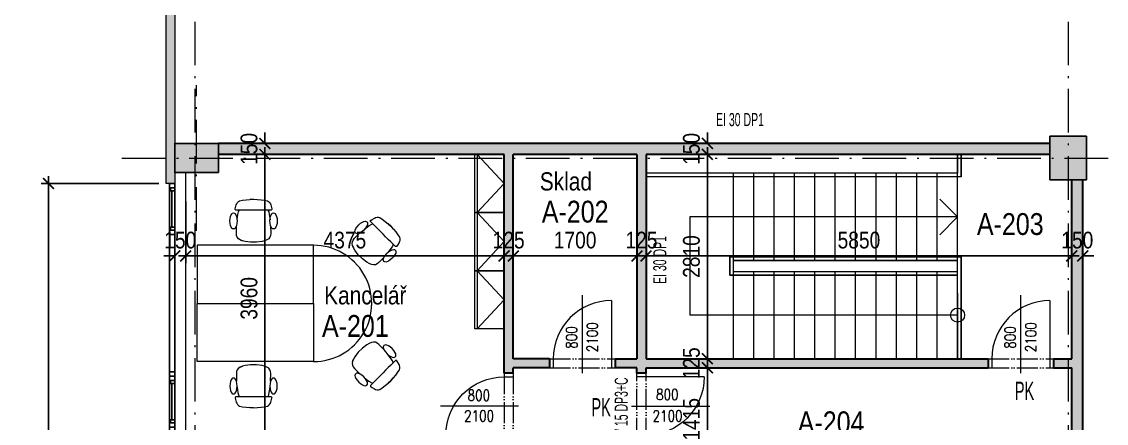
# Model space of a CAD drawing. Header units: millimetres. Extents: x 325046 to 1268204, y 1875583 to 2761998.
# Drawn here: x 558223 to 573125, y 2563245 to 2568768 of the extents above; entities that cross this region are included whole.
import ezdxf

# ---------------------------------------------------------------- set-up
doc = ezdxf.new("R2010")
doc.units = ezdxf.units.MM
doc.header["$LTSCALE"] = 100
doc.header["$PDMODE"] = 65
doc.linetypes.add('ACAD_ISO05W100', pattern=[33, 24, -3, 0, -3, 0, -3])
doc.linetypes.add('ACAD_ISO10W100', pattern=[18.5, 12, -3, 0.5, -3])
for name, color, linetype, lineweight in [('A_KCE.tence', 7, 'Continuous', 13), ('Objekty - osy', 5, 'ACAD_ISO10W100', 20), ('OBVODOVÝ PLÁŠŤ', 2, 'Continuous', 9), ('ŽB - Šraf-prefa', 253, 'Continuous', 13)]:
    doc.layers.add(name, color=color, linetype=linetype, lineweight=lineweight)
for name, color, linetype, lineweight, true_color in [('DVEŘE - POPIS', 7, 'Continuous', 5, 0x008a22), ('INTERIÉR', 7, 'Continuous', 5, 0xa65930), ('otvory', 7, 'Continuous', 20, 0xb30000), ('PO - dveře a odolnosti', 7, 'Continuous', 9, 0xc51645), ('PŘÍČKY - SDK', 7, 'Continuous', 30, 0x6a1174), ('Šrafy - VÝPLŇ', 7, 'Continuous', 15, 0x9b9908)]:
    doc.layers.add(name, color=color, linetype=linetype, lineweight=lineweight, true_color=true_color)
for name, color, linetype in [('FASÁDY - okna - PŮDORYS', 8, 'Continuous'), ('kóty 100', 5, 'Continuous'), ('OKNA - RASTR', 5, 'Continuous'), ('TENKÁ', 7, 'Continuous'), ('ČÍSLO MÍSTNOSTI', 4, 'Continuous'), ('ŽB- SLOUPY', 3, 'Continuous')]:
    doc.layers.add(name, color=color, linetype=linetype)
doc.layers.add('POPIS MÍSTNOSTÍ', color=7, linetype='Continuous', true_color=0x072bf2)
doc.layers.add('ŠRAF - SDK', color=7, linetype='Continuous', true_color=0xfbe0ee)
doc.styles.add('ARIAL NARROW', font='ARIALN.TTF')
doc.styles.add('FSIMPLEX', font='simplex.shx')
doc.dimstyles.new('100', dxfattribs={"dimscale": 100, "dimtxt": 2.3, "dimasz": 1.5, "dimexe": 1, "dimexo": 4, "dimgap": 1, "dimtad": 1, "dimdec": 0, "dimzin": 0, "dimdsep": 46, "dimtxsty": 'ARIAL NARROW', "dimblk": 'ARCHTICK', "dimcen": 4, "dimdle": 1, "dimclrd": 256, "dimclre": 256, "dimclrt": 7, "dimadec": 0, "dimazin": 0, "dimtfac": 1, "dimtdec": 0, "dimtix": 1, "dimtofl": 0, "dimtmove": 0, "dimatfit": 2, "dimldrblk": 'OBLIQUE', "dimfxl": 1, "dimtolj": 1, "dimtzin": 0, "dimlwd": -1, "dimlwe": -1, "dimarcsym": 1})

# ---------------------------------------------------------------- blocks, each defined once
blk = doc.blocks.new('A$C2DA8013F')
at = {"layer": 'otvory', "linetype": 'ACAD_ISO05W100', "ltscale": 0.12}
for p, q in [((875, 0), (875, 900)), ((1000, 0), (1000, 900))]:
    blk.add_line(p, q, dxfattribs=at)
at = {"layer": 'otvory'}
for p, q in [((75, 850), (1000, 850)), ((875, 50), (1000, 50))]:
    blk.add_line(p, q, dxfattribs=at)
at = {"layer": 'otvory', "ltscale": 2, "transparency": 33554687}
blk.add_line((1074, 450), (0, 450), dxfattribs=at)
blk.add_arc((875, 850), 800, 180, 270, dxfattribs=at)
blk = doc.blocks.new('VI_2D_01_XX__FCPLA1112701903018')
for p, q in [((0.098, 0.187), (0.087, 0.148)), ((0.104, 0.201), (0.098, 0.187)), ((0.114, 0.218), (0.104, 0.201)), ((0.128, 0.234), (0.114, 0.218)), ((0.144, 0.241), (0.128, 0.234)), ((0.184, 0.25), (0.144, 0.241)), ((0.233, 0.257), (0.184, 0.25)), ((0.283, 0.261), (0.233, 0.257)), ((0.335, 0.264), (0.283, 0.261)), ((0.335, 0.264), (0.284, 0.261)), ((0.335, 0.264), (0.284, 0.261)), ((0.387, 0.261), (0.335, 0.264)), ((0.335, 0.264), (0.387, 0.261)), ((0.387, 0.261), (0.335, 0.264)), ((0.438, 0.257), (0.387, 0.261)), ((0.438, 0.257), (0.387, 0.261)), ((0.487, 0.25), (0.438, 0.257)), ((0.527, 0.241), (0.487, 0.25)), ((0.543, 0.234), (0.527, 0.241)), ((0.557, 0.218), (0.543, 0.234)), ((0.567, 0.201), (0.557, 0.218)), ((0.573, 0.187), (0.567, 0.201)), ((0.583, 0.148), (0.573, 0.187)), ((0.019, 0.028), (0.013, -0.001)), ((0.027, 0.05), (0.019, 0.028)), ((0.037, 0.064), (0.027, 0.05)), ((0.048, 0.072), (0.037, 0.064)), ((0.06, 0.074), (0.048, 0.072)), ((0.073, 0.072), (0.06, 0.074)), ((0.084, 0.064), (0.073, 0.072)), ((0.083, 0.128), (0.081, 0.126)), ((0.081, 0.126), (0.084, 0.12)), ((0.084, 0.131), (0.083, 0.128)), ((0.087, 0.148), (0.084, 0.131)), ((0.084, 0.12), (0.093, 0.114)), ((0.094, 0.05), (0.084, 0.064)), ((0.093, 0.114), (0.105, 0.112)), ((0.102, 0.028), (0.094, 0.05)), ((0.108, -0.001), (0.102, 0.028)), ((0.105, 0.112), (0.184, 0.112)), ((0.119, 0.055), (0.109, -0.021)), ((0.127, 0.088), (0.119, 0.055)), ((0.138, 0.112), (0.127, 0.088)), ((0.184, 0.112), (0.233, 0.112)), ((0.233, 0.112), (0.284, 0.112)), ((0.284, 0.112), (0.335, 0.112)), ((0.335, 0.112), (0.387, 0.112)), ((0.387, 0.112), (0.438, 0.112)), ((0.438, 0.112), (0.487, 0.112)), ((0.487, 0.112), (0.565, 0.112)), ((0.544, 0.088), (0.533, 0.112)), ((0.552, 0.055), (0.544, 0.088)), ((0.562, -0.021), (0.552, 0.055)), ((0.569, 0.028), (0.563, -0.001)), ((0.565, 0.112), (0.578, 0.114)), ((0.577, 0.05), (0.569, 0.028)), ((0.587, 0.064), (0.577, 0.05)), ((0.578, 0.114), (0.587, 0.12)), ((0.587, 0.131), (0.583, 0.148)), ((0.588, 0.128), (0.587, 0.131)), ((0.587, 0.12), (0.589, 0.126)), ((0.598, 0.072), (0.587, 0.064)), ((0.589, 0.126), (0.588, 0.128)), ((0.61, 0.074), (0.598, 0.072)), ((0.623, 0.072), (0.61, 0.074)), ((0.634, 0.064), (0.623, 0.072)), ((0.644, 0.05), (0.634, 0.064)), ((0.652, 0.028), (0.644, 0.05)), ((0.658, -0.001), (0.652, 0.028)), ((0.013, -0.001), (0.011, -0.035)), ((0.011, -0.035), (0.013, -0.069)), ((0.013, -0.069), (0.019, -0.098)), ((0.019, -0.098), (0.027, -0.12)), ((0.027, -0.12), (0.037, -0.134)), ((0.037, -0.134), (0.048, -0.142)), ((0.048, -0.142), (0.06, -0.144)), ((0.06, -0.144), (0.073, -0.142)), ((0.073, -0.142), (0.084, -0.134)), ((0.084, -0.134), (0.094, -0.12)), ((0.094, -0.12), (0.102, -0.098)), ((0.101, -0.101), (0.099, -0.206)), ((0.102, -0.098), (0.108, -0.069)), ((0.11, -0.035), (0.108, -0.001)), ((0.108, -0.069), (0.11, -0.035)), ((0.563, -0.001), (0.561, -0.035)), ((0.561, -0.035), (0.563, -0.069)), ((0.563, -0.069), (0.569, -0.098)), ((0.569, -0.098), (0.577, -0.12)), ((0.571, -0.206), (0.57, -0.101)), ((0.577, -0.12), (0.587, -0.134)), ((0.587, -0.134), (0.598, -0.142)), ((0.598, -0.142), (0.61, -0.144)), ((0.61, -0.144), (0.623, -0.142)), ((0.623, -0.142), (0.634, -0.134)), ((0.634, -0.134), (0.644, -0.12)), ((0.644, -0.12), (0.652, -0.098)), ((0.652, -0.098), (0.658, -0.069)), ((0.66, -0.035), (0.658, -0.001)), ((0.658, -0.069), (0.66, -0.035)), ((0.099, -0.206), (0.103, -0.236)), ((0.099, -0.206), (0.103, -0.236)), ((0.099, -0.206), (0.099, -0.206)), ((0.103, -0.236), (0.112, -0.26)), ((0.103, -0.236), (0.112, -0.26)), ((0.103, -0.236), (0.103, -0.236)), ((0.103, -0.236), (0.103, -0.236)), ((0.112, -0.26), (0.127, -0.28)), ((0.112, -0.26), (0.127, -0.28)), ((0.127, -0.28), (0.152, -0.295)), ((0.127, -0.28), (0.152, -0.295)), ((0.152, -0.295), (0.152, -0.295)), ((0.152, -0.295), (0.152, -0.295)), ((0.152, -0.295), (0.183, -0.308)), ((0.488, -0.308), (0.519, -0.295)), ((0.519, -0.295), (0.488, -0.308)), ((0.519, -0.295), (0.544, -0.28)), ((0.519, -0.295), (0.544, -0.28)), ((0.519, -0.295), (0.519, -0.295)), ((0.544, -0.28), (0.559, -0.26)), ((0.544, -0.28), (0.559, -0.26)), ((0.559, -0.26), (0.568, -0.236)), ((0.559, -0.26), (0.568, -0.236)), ((0.559, -0.26), (0.559, -0.26)), ((0.568, -0.236), (0.571, -0.206)), ((0.568, -0.236), (0.571, -0.206)), ((0.183, -0.308), (0.219, -0.317)), ((0.219, -0.317), (0.296, -0.328)), ((0.296, -0.328), (0.375, -0.328)), ((0.375, -0.328), (0.452, -0.317)), ((0.452, -0.317), (0.488, -0.308))]:
    blk.add_line(p, q)
blk = doc.blocks.new('A$C6A1E434B')
at = {"layer": 'FASÁDY - okna - PŮDORYS'}
blk.add_line((30, 2550), (30, 2050), dxfattribs=at)
for points in [[(10, 2590), (70, 2590), (70, 2550), (10, 2550)], [(10, 2050), (70, 2050), (70, 2010), (10, 2010)]]:
    blk.add_lwpolyline(points, close=True, dxfattribs=at)
at = {"layer": 'OKNA - RASTR'}
blk.add_lwpolyline([(0, 2650), (70, 2650), (70, 0), (0, 0), (0, 2650)], dxfattribs=at)
for points in [[(0, 2650), (70, 2650), (70, 2590), (0, 2590)], [(0, 2010), (70, 2010), (70, 1950), (0, 1950)], [(0, 60), (70, 60), (70, 0), (0, 0)]]:
    blk.add_lwpolyline(points, close=True, dxfattribs=at)
blk = doc.blocks.new('_ARCHTICK')
at = {"color": 0, "linetype": 'ByBlock', "const_width": 0.15}
blk.add_lwpolyline([(-0.5, -0.5), (0.5, 0.5)], dxfattribs=at)
blk = doc.blocks.new('*D622')
at = {"layer": 'Defpoints', "color": 0, "ltscale": 100, "transparency": 16777216}
for p in [(560326, 2566693), (560476, 2566693), (560476, 2565546)]:
    blk.add_point(p, dxfattribs=at)
at = {"layer": 'kóty 100', "ltscale": 100, "transparency": 16777216}
for p, q in [((560326, 2566293), (560326, 2565446)), ((560476, 2566293), (560476, 2565446)), ((560326, 2565546), (560176, 2565546)), ((560476, 2565546), (560626, 2565546))]:
    blk.add_line(p, q, dxfattribs=at)
at = {"layer": 'kóty 100', "ltscale": 100, "transparency": 16777216, "xscale": 150, "yscale": 150, "zscale": 150}
blk.add_blockref('_ARCHTICK', (560326, 2565546), dxfattribs=at)
at = {"layer": 'kóty 100', "ltscale": 100, "transparency": 16777216, "xscale": 150, "yscale": 150, "zscale": 150, "rotation": 180}
blk.add_blockref('_ARCHTICK', (560476, 2565546), dxfattribs=at)
at = {"layer": 'kóty 100', "color": 7, "ltscale": 100, "transparency": 16777216, "insert": (560401, 2565763), "char_height": 230, "attachment_point": 5, "style": 'ARIAL NARROW'}
blk.add_mtext('\\A1;150', dxfattribs=at)
blk = doc.blocks.new('_Oblique')
at = {"color": 0, "lineweight": -2}
blk.add_line((-0.5, -0.5), (0.5, 0.5), dxfattribs=at)
blk = doc.blocks.new('*D623')
at = {"layer": 'Defpoints', "color": 0, "ltscale": 100, "transparency": 16777216}
for p in [(564851, 2566943), (560476, 2566693), (564851, 2565546)]:
    blk.add_point(p, dxfattribs=at)
at = {"layer": 'kóty 100', "ltscale": 100, "transparency": 16777216}
for p, q in [((564851, 2566543), (564851, 2565446)), ((560476, 2566293), (560476, 2565446)), ((560376, 2565546), (564951, 2565546))]:
    blk.add_line(p, q, dxfattribs=at)
at = {"layer": 'kóty 100', "ltscale": 100, "transparency": 16777216, "xscale": 150, "yscale": 150, "zscale": 150, "rotation": 180}
blk.add_blockref('_ARCHTICK', (560476, 2565546), dxfattribs=at)
at = {"layer": 'kóty 100', "ltscale": 100, "transparency": 16777216, "xscale": 150, "yscale": 150, "zscale": 150}
blk.add_blockref('_ARCHTICK', (564851, 2565546), dxfattribs=at)
at = {"layer": 'kóty 100', "color": 7, "ltscale": 100, "transparency": 16777216, "insert": (562663, 2565763), "char_height": 230, "attachment_point": 5, "style": 'ARIAL NARROW'}
blk.add_mtext('\\A1;4375', dxfattribs=at)
blk = doc.blocks.new('*D624')
at = {"layer": 'Defpoints', "color": 0, "ltscale": 100, "transparency": 16777216}
for p in [(564851, 2566943), (564976, 2566943), (564976, 2565546)]:
    blk.add_point(p, dxfattribs=at)
at = {"layer": 'kóty 100', "ltscale": 100, "transparency": 16777216}
for p, q in [((564851, 2566543), (564851, 2565446)), ((564976, 2566543), (564976, 2565446)), ((564851, 2565546), (564701, 2565546)), ((564976, 2565546), (565126, 2565546))]:
    blk.add_line(p, q, dxfattribs=at)
at = {"layer": 'kóty 100', "ltscale": 100, "transparency": 16777216, "xscale": 150, "yscale": 150, "zscale": 150}
blk.add_blockref('_ARCHTICK', (564851, 2565546), dxfattribs=at)
at = {"layer": 'kóty 100', "ltscale": 100, "transparency": 16777216, "xscale": 150, "yscale": 150, "zscale": 150, "rotation": 180}
blk.add_blockref('_ARCHTICK', (564976, 2565546), dxfattribs=at)
at = {"layer": 'kóty 100', "color": 7, "ltscale": 100, "transparency": 16777216, "insert": (564913, 2565763), "char_height": 230, "attachment_point": 5, "style": 'ARIAL NARROW'}
blk.add_mtext('\\A1;125', dxfattribs=at)
blk = doc.blocks.new('*D625')
at = {"layer": 'Defpoints', "color": 0, "ltscale": 100, "transparency": 16777216}
for p in [(564976, 2566943), (566676, 2566943), (566676, 2565546)]:
    blk.add_point(p, dxfattribs=at)
at = {"layer": 'kóty 100', "ltscale": 100, "transparency": 16777216}
for p, q in [((564976, 2566543), (564976, 2565446)), ((566676, 2566543), (566676, 2565446)), ((564876, 2565546), (566776, 2565546))]:
    blk.add_line(p, q, dxfattribs=at)
at = {"layer": 'kóty 100', "ltscale": 100, "transparency": 16777216, "xscale": 150, "yscale": 150, "zscale": 150, "rotation": 180}
blk.add_blockref('_ARCHTICK', (564976, 2565546), dxfattribs=at)
at = {"layer": 'kóty 100', "ltscale": 100, "transparency": 16777216, "xscale": 150, "yscale": 150, "zscale": 150}
blk.add_blockref('_ARCHTICK', (566676, 2565546), dxfattribs=at)
at = {"layer": 'kóty 100', "color": 7, "ltscale": 100, "transparency": 16777216, "insert": (565826, 2565763), "char_height": 230, "attachment_point": 5, "style": 'ARIAL NARROW'}
blk.add_mtext('\\A1;1700', dxfattribs=at)
blk = doc.blocks.new('*D626')
at = {"layer": 'Defpoints', "color": 0, "ltscale": 100, "transparency": 16777216}
for p in [(566676, 2566943), (566801, 2566943), (566801, 2565546)]:
    blk.add_point(p, dxfattribs=at)
at = {"layer": 'kóty 100', "ltscale": 100, "transparency": 16777216}
for p, q in [((566676, 2566543), (566676, 2565446)), ((566801, 2566543), (566801, 2565446)), ((566676, 2565546), (566526, 2565546)), ((566801, 2565546), (566951, 2565546))]:
    blk.add_line(p, q, dxfattribs=at)
at = {"layer": 'kóty 100', "ltscale": 100, "transparency": 16777216, "xscale": 150, "yscale": 150, "zscale": 150}
blk.add_blockref('_ARCHTICK', (566676, 2565546), dxfattribs=at)
at = {"layer": 'kóty 100', "ltscale": 100, "transparency": 16777216, "xscale": 150, "yscale": 150, "zscale": 150, "rotation": 180}
blk.add_blockref('_ARCHTICK', (566801, 2565546), dxfattribs=at)
at = {"layer": 'kóty 100', "color": 7, "ltscale": 100, "transparency": 16777216, "insert": (566738, 2565763), "char_height": 230, "attachment_point": 5, "style": 'ARIAL NARROW'}
blk.add_mtext('\\A1;125', dxfattribs=at)
blk = doc.blocks.new('*D627')
at = {"layer": 'Defpoints', "color": 0, "ltscale": 100, "transparency": 16777216}
for p in [(566801, 2566943), (572651, 2566593), (572651, 2565546)]:
    blk.add_point(p, dxfattribs=at)
at = {"layer": 'kóty 100', "ltscale": 100, "transparency": 16777216}
for p, q in [((566801, 2566543), (566801, 2565446)), ((572651, 2566193), (572651, 2565446)), ((566701, 2565546), (572751, 2565546))]:
    blk.add_line(p, q, dxfattribs=at)
at = {"layer": 'kóty 100', "ltscale": 100, "transparency": 16777216, "xscale": 150, "yscale": 150, "zscale": 150, "rotation": 180}
blk.add_blockref('_ARCHTICK', (566801, 2565546), dxfattribs=at)
at = {"layer": 'kóty 100', "ltscale": 100, "transparency": 16777216, "xscale": 150, "yscale": 150, "zscale": 150}
blk.add_blockref('_ARCHTICK', (572651, 2565546), dxfattribs=at)
at = {"layer": 'kóty 100', "color": 7, "ltscale": 100, "transparency": 16777216, "insert": (569726, 2565763), "char_height": 230, "attachment_point": 5, "style": 'ARIAL NARROW'}
blk.add_mtext('\\A1;5850', dxfattribs=at)
blk = doc.blocks.new('*D628')
at = {"layer": 'Defpoints', "color": 0, "ltscale": 100, "transparency": 16777216}
for p in [(572651, 2566593), (572801, 2566593), (572801, 2565546)]:
    blk.add_point(p, dxfattribs=at)
at = {"layer": 'kóty 100', "ltscale": 100, "transparency": 16777216}
for p, q in [((572651, 2566193), (572651, 2565446)), ((572801, 2566193), (572801, 2565446)), ((572651, 2565546), (572501, 2565546)), ((572801, 2565546), (572951, 2565546))]:
    blk.add_line(p, q, dxfattribs=at)
at = {"layer": 'kóty 100', "ltscale": 100, "transparency": 16777216, "xscale": 150, "yscale": 150, "zscale": 150}
blk.add_blockref('_ARCHTICK', (572651, 2565546), dxfattribs=at)
at = {"layer": 'kóty 100', "ltscale": 100, "transparency": 16777216, "xscale": 150, "yscale": 150, "zscale": 150, "rotation": 180}
blk.add_blockref('_ARCHTICK', (572801, 2565546), dxfattribs=at)
at = {"layer": 'kóty 100', "color": 7, "ltscale": 100, "transparency": 16777216, "insert": (572726, 2565763), "char_height": 230, "attachment_point": 5, "style": 'ARIAL NARROW'}
blk.add_mtext('\\A1;150', dxfattribs=at)
blk = doc.blocks.new('*D629')
at = {"layer": 'Defpoints', "color": 0, "ltscale": 100, "transparency": 16777216}
for p in [(560926, 2567093), (560926, 2566943), (561564, 2566943)]:
    blk.add_point(p, dxfattribs=at)
at = {"layer": 'kóty 100', "ltscale": 100, "transparency": 16777216}
for p, q in [((561564, 2567093), (561564, 2567243)), ((561326, 2567093), (561664, 2567093)), ((561326, 2566943), (561664, 2566943)), ((561564, 2566943), (561564, 2566793))]:
    blk.add_line(p, q, dxfattribs=at)
at = {"layer": 'kóty 100', "ltscale": 100, "transparency": 16777216, "xscale": 150, "yscale": 150, "zscale": 150}
for p, rotation in [((561564, 2567093), 270), ((561564, 2566943), 90)]:
    blk.add_blockref('_ARCHTICK', p, dxfattribs=dict(at, rotation=rotation))
at = {"layer": 'kóty 100', "color": 7, "ltscale": 100, "transparency": 16777216, "insert": (561347, 2567018), "char_height": 230, "attachment_point": 5, "rotation": 90, "style": 'ARIAL NARROW'}
blk.add_mtext('\\A1;150', dxfattribs=at)
blk = doc.blocks.new('*D630')
at = {"layer": 'Defpoints', "color": 0, "ltscale": 100, "transparency": 16777216}
for p in [(560926, 2566943), (560476, 2562983), (561564, 2562983)]:
    blk.add_point(p, dxfattribs=at)
at = {"layer": 'kóty 100', "ltscale": 100, "transparency": 16777216}
for p, q in [((561564, 2567043), (561564, 2562883)), ((561326, 2566943), (561664, 2566943)), ((560876, 2562983), (561664, 2562983))]:
    blk.add_line(p, q, dxfattribs=at)
at = {"layer": 'kóty 100', "ltscale": 100, "transparency": 16777216, "xscale": 150, "yscale": 150, "zscale": 150}
for p, rotation in [((561564, 2566943), 90), ((561564, 2562983), 270)]:
    blk.add_blockref('_ARCHTICK', p, dxfattribs=dict(at, rotation=rotation))
at = {"layer": 'kóty 100', "color": 7, "ltscale": 100, "transparency": 16777216, "insert": (561347, 2564963), "char_height": 230, "attachment_point": 5, "rotation": 90, "style": 'ARIAL NARROW'}
blk.add_mtext('\\A1;3960', dxfattribs=at)
blk = doc.blocks.new('*D651')
at = {"layer": 'Defpoints', "color": 0, "ltscale": 100, "transparency": 16777216}
for p in [(568414, 2567093), (567643, 2566943), (568414, 2566943)]:
    blk.add_point(p, dxfattribs=at)
at = {"layer": 'kóty 100', "ltscale": 100, "transparency": 16777216}
for p, q in [((567643, 2567093), (567643, 2567243)), ((568014, 2567093), (567543, 2567093)), ((568014, 2566943), (567543, 2566943)), ((567643, 2566943), (567643, 2566793))]:
    blk.add_line(p, q, dxfattribs=at)
at = {"layer": 'kóty 100', "ltscale": 100, "transparency": 16777216, "xscale": 150, "yscale": 150, "zscale": 150}
for p, rotation in [((567643, 2567093), 270), ((567643, 2566943), 90)]:
    blk.add_blockref('_ARCHTICK', p, dxfattribs=dict(at, rotation=rotation))
at = {"layer": 'kóty 100', "color": 7, "ltscale": 100, "transparency": 16777216, "insert": (567425, 2567018), "char_height": 230, "attachment_point": 5, "rotation": 90, "style": 'ARIAL NARROW'}
blk.add_mtext('\\A1;150', dxfattribs=at)
blk = doc.blocks.new('*D652')
at = {"layer": 'Defpoints', "color": 0, "ltscale": 100, "transparency": 16777216}
for p in [(568414, 2566943), (566561, 2564133), (567643, 2564133)]:
    blk.add_point(p, dxfattribs=at)
at = {"layer": 'kóty 100', "ltscale": 100, "transparency": 16777216}
for p, q in [((567643, 2567043), (567643, 2564033)), ((568014, 2566943), (567543, 2566943)), ((566961, 2564133), (567743, 2564133))]:
    blk.add_line(p, q, dxfattribs=at)
at = {"layer": 'kóty 100', "ltscale": 100, "transparency": 16777216, "xscale": 150, "yscale": 150, "zscale": 150}
for p, rotation in [((567643, 2566943), 90), ((567643, 2564133), 270)]:
    blk.add_blockref('_ARCHTICK', p, dxfattribs=dict(at, rotation=rotation))
at = {"layer": 'kóty 100', "color": 7, "ltscale": 100, "transparency": 16777216, "insert": (567425, 2565538), "char_height": 230, "attachment_point": 5, "rotation": 90, "style": 'ARIAL NARROW'}
blk.add_mtext('\\A1;2810', dxfattribs=at)
blk = doc.blocks.new('*D653')
at = {"layer": 'Defpoints', "color": 0, "ltscale": 100, "transparency": 16777216}
for p in [(566436, 2564008), (566561, 2564133), (567643, 2564008)]:
    blk.add_point(p, dxfattribs=at)
at = {"layer": 'kóty 100', "ltscale": 100, "transparency": 16777216}
for p, q in [((567643, 2564133), (567643, 2564283)), ((566836, 2564008), (567743, 2564008)), ((566961, 2564133), (567743, 2564133)), ((567643, 2564008), (567643, 2563858))]:
    blk.add_line(p, q, dxfattribs=at)
at = {"layer": 'kóty 100', "ltscale": 100, "transparency": 16777216, "xscale": 150, "yscale": 150, "zscale": 150}
for p, rotation in [((567643, 2564133), 270), ((567643, 2564008), 90)]:
    blk.add_blockref('_ARCHTICK', p, dxfattribs=dict(at, rotation=rotation))
at = {"layer": 'kóty 100', "color": 7, "ltscale": 100, "transparency": 16777216, "insert": (567425, 2564070), "char_height": 230, "attachment_point": 5, "rotation": 90, "style": 'ARIAL NARROW'}
blk.add_mtext('\\A1;125', dxfattribs=at)
blk = doc.blocks.new('*D654')
at = {"layer": 'Defpoints', "color": 0, "ltscale": 100, "transparency": 16777216}
for p in [(566436, 2564008), (566636, 2562593), (567643, 2562593)]:
    blk.add_point(p, dxfattribs=at)
at = {"layer": 'kóty 100', "ltscale": 100, "transparency": 16777216}
for p, q in [((566836, 2564008), (567743, 2564008)), ((567643, 2564108), (567643, 2562493)), ((567036, 2562593), (567743, 2562593))]:
    blk.add_line(p, q, dxfattribs=at)
at = {"layer": 'kóty 100', "ltscale": 100, "transparency": 16777216, "xscale": 150, "yscale": 150, "zscale": 150}
for p, rotation in [((567643, 2564008), 90), ((567643, 2562593), 270)]:
    blk.add_blockref('_ARCHTICK', p, dxfattribs=dict(at, rotation=rotation))
at = {"layer": 'kóty 100', "color": 7, "ltscale": 100, "transparency": 16777216, "insert": (567425, 2563300), "char_height": 230, "attachment_point": 5, "rotation": 90, "style": 'ARIAL NARROW'}
blk.add_mtext('\\A1;1415', dxfattribs=at)
blk = doc.blocks.new('*D696')
at = {"layer": 'Defpoints', "color": 0, "ltscale": 100, "transparency": 16777216}
for p in [(558591, 2566543), (560507, 2566543), (560507, 2531243)]:
    blk.add_point(p, dxfattribs=at)
at = {"layer": 'kóty 100', "ltscale": 100, "transparency": 16777216}
for p, q in [((560107, 2566543), (558491, 2566543)), ((558591, 2531143), (558591, 2566643)), ((560107, 2531243), (558491, 2531243))]:
    blk.add_line(p, q, dxfattribs=at)
at = {"layer": 'kóty 100', "ltscale": 100, "transparency": 16777216, "xscale": 150, "yscale": 150, "zscale": 150}
for p, rotation in [((558591, 2566543), 90), ((558591, 2531243), 270)]:
    blk.add_blockref('_ARCHTICK', p, dxfattribs=dict(at, rotation=rotation))
at = {"layer": 'kóty 100', "color": 7, "ltscale": 100, "transparency": 16777216, "insert": (558374, 2548893), "char_height": 230, "attachment_point": 5, "rotation": 90, "style": 'ARIAL NARROW'}
blk.add_mtext('\\A1;35300', dxfattribs=at)

msp = doc.modelspace()

# ---------------------------------------------------------------- hatches: boundary and pattern name
at = {"layer": 'ŠRAF - SDK', "ltscale": 100}
h = msp.add_hatch(color=256, dxfattribs=at)
h.dxf.hatch_style = 1
h.paths.add_polyline_path([(566375.8, 2564007.7), (566675.8, 2564007.7), (566675.8, 2563932.7), (566800.8, 2563932.7), (566800.8, 2564007.7), (566950.8, 2564007.7), (567077.4, 2564007.2), (571500.8, 2564007.7), (571500.8, 2564132.7), (566800.8, 2564132.7), (566800.8, 2566942.7), (572350.8, 2566942.7), (572350.8, 2567092.7), (560925.8, 2567092.7), (560925.8, 2566942.7), (564850.8, 2566942.7), (564850.8, 2563932.7), (564975.8, 2563932.7), (564975.8, 2564007.7), (565475.8, 2564007.7), (565475.8, 2564132.7), (564975.8, 2564132.7), (564975.8, 2566942.7), (566675.8, 2566942.7), (566675.8, 2564132.7), (566375.8, 2564132.7), (566375.8, 2564007.7)])
h = msp.add_hatch(color=256, dxfattribs=at)
h.dxf.hatch_style = 1
h.paths.add_polyline_path([(572800.8, 2566592.7), (572650.8, 2566592.7), (572650.8, 2557992.7), (572400.8, 2557992.7), (572400.8, 2557867.7), (572650.8, 2557867.7), (572650.8, 2543192.7), (572800.8, 2543192.7)])
h = msp.add_hatch(color=256, dxfattribs=at)
h.dxf.hatch_style = 1
h.paths.add_polyline_path([(572600.8, 2564132.7), (572400.8, 2564132.7), (572400.8, 2564007.7), (572600.8, 2564007.7)])
h.paths.add_polyline_path([(572650.8, 2564132.7), (572600.8, 2564132.7), (572600.8, 2564007.7), (572650.8, 2564007.7)])
at = {"layer": 'Šrafy - VÝPLŇ', "linetype": 'ByBlock', "ltscale": 100}
h = msp.add_hatch(color=256, dxfattribs=at)
h.dxf.hatch_style = 1
h.paths.add_polyline_path([(645575.8, 2591362.7), (560205.8, 2591362.7), (560205.8, 2566542.7), (560325.8, 2566542.7), (560325.8, 2591242.7), (645575.8, 2591242.7)])
at = {"layer": 'ŽB - Šraf-prefa'}
h = msp.add_hatch(color=256, dxfattribs=at)
h.dxf.hatch_style = 1
h.paths.add_polyline_path([(572350.8, 2566592.7), (572850.8, 2566592.7), (572850.8, 2567192.7), (572350.8, 2567192.7)])
h = msp.add_hatch(color=256, dxfattribs=at)
h.dxf.hatch_style = 1
h.paths.add_polyline_path([(560925.8, 2566692.7), (560925.8, 2567092.7), (560325.8, 2567092.7), (560325.8, 2566692.7)])

# ---------------------------------------------------------------- linework, layer by layer
for p, q in [((571080.8, 2566682.7), (571080.8, 2566942.7)), ((571130.8, 2566632.7), (571130.8, 2566942.7))]:
    msp.add_line(p, q)
at = {"layer": 'A_KCE.tence'}
for p, q in [((566800.8, 2564132.7), (566800.8, 2566682.7)), ((571080.8, 2566682.7), (566800.8, 2566682.7)), ((571130.8, 2566632.7), (566800.8, 2566632.7)), ((568000.8, 2564132.7), (568000.8, 2566682.7)), ((568280.8, 2565482.7), (568280.8, 2566682.7)), ((568560.8, 2565482.7), (568560.8, 2566682.7)), ((568840.8, 2565482.7), (568840.8, 2566682.7)), ((569120.8, 2565482.7), (569120.8, 2566682.7)), ((569400.8, 2565482.7), (569400.8, 2566682.7)), ((569680.8, 2565482.7), (569680.8, 2566682.7)), ((569960.8, 2565482.7), (569960.8, 2566682.7)), ((570240.8, 2565482.7), (570240.8, 2566682.7)), ((570520.8, 2565482.7), (570520.8, 2566682.7)), ((570800.8, 2565482.7), (570800.8, 2566682.7)), ((571080.8, 2565482.7), (571080.8, 2566682.7)), ((571080.8, 2566082.7), (570835.8, 2566327.8)), ((567400.8, 2566082.7), (567400.8, 2564732.7)), ((571080.8, 2566082.7), (567400.8, 2566082.7)), ((571080.8, 2566082.7), (570835.8, 2565837.6)), ((571080.8, 2564132.7), (571080.8, 2565482.7)), ((568000.8, 2565332.7), (571080.8, 2565332.7)), ((568280.8, 2564132.7), (568280.8, 2565332.7)), ((568560.8, 2564132.7), (568560.8, 2565332.7)), ((568840.8, 2564132.7), (568840.8, 2565332.7)), ((569120.8, 2564132.7), (569120.8, 2565332.7)), ((569400.8, 2564132.7), (569400.8, 2565332.7)), ((569680.8, 2564132.7), (569680.8, 2565332.7)), ((569960.8, 2564132.7), (569960.8, 2565332.7)), ((570240.8, 2564132.7), (570240.8, 2565332.7)), ((570520.8, 2564132.7), (570520.8, 2565332.7)), ((570800.8, 2564132.7), (570800.8, 2565332.7)), ((571080.8, 2564732.7), (567400.8, 2564732.7)), ((566800.8, 2564132.7), (571080.8, 2564132.7))]:
    msp.add_line(p, q, dxfattribs=at)
msp.add_circle((571080.8, 2564732.7), 96.7, dxfattribs=at)
at = {"layer": 'INTERIÉR'}
for points in [[(564450.8, 2566942.7), (564850.8, 2566942.7), (564850.8, 2566142.8), (564450.8, 2566142.8)], [(564450.8, 2566142.8), (564850.8, 2566142.8), (564850.8, 2565342.8), (564450.8, 2565342.8)], [(560632.4, 2565692.6), (560632.4, 2564892.6), (562232.4, 2564892.6), (562232.4, 2565692.6)], [(564450.8, 2565342.8), (564850.8, 2565342.8), (564850.8, 2564542.9), (564450.8, 2564542.9)], [(560632.4, 2564092.6), (560632.4, 2564892.6), (562232.4, 2564892.6), (562232.4, 2564092.6)]]:
    msp.add_lwpolyline(points, close=True, dxfattribs=at)
for points in [[(564480.8, 2566942.7), (564480.8, 2566142.8), (564850.8, 2566542.8), (564480.8, 2566942.7)], [(564480.8, 2566142.8), (564480.8, 2565342.8), (564850.8, 2565742.8), (564480.8, 2566142.8)], [(564480.8, 2565342.8), (564480.8, 2564542.9), (564850.8, 2564942.9), (564480.8, 2565342.8)]]:
    msp.add_lwpolyline(points, dxfattribs=at)
msp.add_arc((562232.4, 2564892.6), 800, 269.92417, 90, dxfattribs=at)
at = {"layer": 'Objekty - osy', "ltscale": 0.5}
for points in [[(560600.8, 2591892.7), (560600.8, 2469892.7)], [(572600.8, 2591892.7), (572600.8, 2469892.7)], [(560625.8, 2565892.7), (560625.8, 2567892.7)], [(559600.8, 2566892.7), (647103.9, 2566892.7)]]:
    msp.add_lwpolyline(points, dxfattribs=at)
at = {"layer": 'OBVODOVÝ PLÁŠŤ'}
msp.add_lwpolyline([(645575.8, 2591242.7), (560325.8, 2591242.7), (560325.8, 2566542.7), (560205.8, 2566542.7), (560205.8, 2591362.7), (645575.8, 2591362.7), (645575.8, 2591242.7)], dxfattribs=at)
at = {"layer": 'otvory'}
msp.add_line((560475.8, 2561092.7), (560475.8, 2566692.7), dxfattribs=at)
at = {"layer": 'PŘÍČKY - SDK'}
for p, q in [((572350.8, 2567092.7), (560925.8, 2567092.7)), ((564850.8, 2566942.7), (560925.8, 2566942.7)), ((564850.8, 2563932.7), (564850.8, 2566942.7)), ((564975.8, 2564132.7), (564975.8, 2566942.7)), ((566675.8, 2566942.7), (564975.8, 2566942.7)), ((566675.8, 2566942.7), (566675.8, 2564132.7)), ((572350.8, 2566942.7), (566800.8, 2566942.7)), ((566800.8, 2566942.7), (566800.8, 2564132.7)), ((572650.8, 2564132.7), (572650.8, 2566592.7)), ((572800.8, 2543192.7), (572800.8, 2566592.7)), ((565475.8, 2564132.7), (564975.8, 2564132.7)), ((564975.8, 2563932.7), (564975.8, 2564007.7)), ((565475.8, 2564007.7), (564975.8, 2564007.7)), ((565475.8, 2564132.7), (565475.8, 2564007.7)), ((566375.8, 2564132.7), (566675.8, 2564132.7)), ((566375.8, 2564132.7), (566375.8, 2564007.7)), ((566675.8, 2564007.7), (566375.8, 2564007.7)), ((566675.8, 2563932.7), (566675.8, 2564007.7)), ((566800.8, 2563932.7), (566800.8, 2564007.7)), ((571500.8, 2564132.7), (571500.8, 2564007.7)), ((572400.8, 2564132.7), (572400.8, 2564007.7)), ((572650.8, 2557992.7), (572650.8, 2564007.7)), ((564975.8, 2563932.7), (564850.8, 2563932.7)), ((566800.8, 2563932.7), (566675.8, 2563932.7))]:
    msp.add_line(p, q, dxfattribs=at)
at = {"layer": 'PŘÍČKY - SDK', "ltscale": 100}
for p, q in [((566800.8, 2564132.7), (571500.8, 2564132.7)), ((566800.8, 2564007.7), (571500.8, 2564007.7)), ((572400.8, 2564132.7), (572650.8, 2564132.7)), ((572400.8, 2564007.7), (572650.8, 2564007.7))]:
    msp.add_line(p, q, dxfattribs=at)
at = {"layer": 'TENKÁ'}
for p, q in [((571130.8, 2565532.7), (567950.8, 2565532.7)), ((567950.8, 2565532.7), (567950.8, 2565282.7)), ((571130.8, 2564142.7), (571130.8, 2565532.7)), ((571080.8, 2565482.7), (568000.8, 2565482.7)), ((567950.8, 2565282.7), (571080.8, 2565282.7))]:
    msp.add_line(p, q, dxfattribs=at)
msp.add_lwpolyline([(571080.8, 2564142.7), (571080.8, 2565032.7)], dxfattribs=at)
at = {"layer": 'ŽB- SLOUPY'}
for points in [[(572350.8, 2566592.7), (572850.8, 2566592.7), (572850.8, 2567192.7), (572350.8, 2567192.7)], [(560925.8, 2566692.7), (560925.8, 2567092.7), (560325.8, 2567092.7), (560325.8, 2566692.7)]]:
    msp.add_lwpolyline(points, close=True, dxfattribs=at)

# ---------------------------------------------------------------- block references
at = {"layer": 'INTERIÉR', "extrusion": (0, 0, -1), "yscale": 999.9999999999995, "zscale": -999.9999999999995}
for p, xscale, rotation in [((-561743.7, 2566062.9), 999.9999999999995, 1.160861238745512e-07), ((-561743.7, 2563722.3), -999.9999999999995, 179.9999998839139)]:
    msp.add_blockref('VI_2D_01_XX__FCPLA1112701903018', p, dxfattribs=dict(at, xscale=xscale, rotation=rotation))
at = {"layer": 'INTERIÉR', "yscale": 999.9999999999999, "zscale": 999.9999999999999}
for p, xscale, rotation in [((563344.7, 2565530.6), -999.9999999999999, 315.0000000404752), ((563344.7, 2564254.7), 999.9999999999999, 224.9999999595248)]:
    msp.add_blockref('VI_2D_01_XX__FCPLA1112701903018', p, dxfattribs=dict(at, xscale=xscale, rotation=rotation))
at = {"layer": 'OKNA - RASTR'}
for p in [(560255.8, 2563892.7), (560255.8, 2561242.7)]:
    msp.add_blockref('A$C6A1E434B', p, dxfattribs=at)
at = {"layer": 'otvory', "rotation": 270}
for p in [(565475.8, 2565007.4), (571500.8, 2565007.4)]:
    msp.add_blockref('A$C2DA8013F', p, dxfattribs=at)
at = {"layer": 'otvory', "xscale": -1, "rotation": 180}
msp.add_blockref('A$C2DA8013F', (563976.2, 2563932.7), dxfattribs=at)
at = {"layer": 'otvory', "xscale": -1}
msp.add_blockref('A$C2DA8013F', (567675.5, 2563032.7), dxfattribs=at)

# ---------------------------------------------------------------- texts
at = {"layer": 'DVEŘE - POPIS', "style": 'FSIMPLEX', "width": 0.8}
for s, p in [('2100', (566137.2, 2564222.7)), ('2100', (572162.2, 2564222.7)), ('800', (565853.1, 2564270.5)), ('800', (571878.1, 2564270.5))]:
    msp.add_text(s, height=150, rotation=90, dxfattribs=at).set_placement(p)
for s, p in [('800', (564349.3, 2563555.4)), ('800', (566938.6, 2563565.4)), ('2100', (564301.6, 2563271.4)), ('2100', (566890.9, 2563271.4))]:
    msp.add_text(s, height=150, dxfattribs=at).set_placement(p)
at = {"layer": 'PO - dveře a odolnosti', "attachment_point": 1, "style": 'ARIAL NARROW'}
for s, insert, char_height, width in [('\\A1;{\\W0.7;EI 30 DP1}', (567762.7, 2567511.4, 0), 180, 3905.887), ('\\A1;{\\W0.7;PK}', (571867.6, 2563816.8, 0), 250, 3980.887), ('\\A1;{\\W0.7;PK}', (566050.4, 2563590.6, 0), 250, 3980.887)]:
    msp.add_mtext(s, dxfattribs=dict(at, insert=insert, char_height=char_height, width=width))
at = {"layer": 'PO - dveře a odolnosti', "char_height": 180, "width": 3905.887, "attachment_point": 1, "rotation": 90, "style": 'ARIAL NARROW'}
for s, insert in [('\\A1;{\\W0.7;EI 30 DP1}', (566899.7, 2565161.3, 0)), ('\\A1;{\\W0.7;EW 15 DP3+C}', (566370.2, 2562933.7, 0))]:
    msp.add_mtext(s, dxfattribs=dict(at, insert=insert))
at = {"layer": 'POPIS MÍSTNOSTÍ', "style": 'ARIAL NARROW'}
for s, p in [('Sklad', (565341.5, 2566446.7)), ('Kancelář', (562378.8, 2564879.9))]:
    msp.add_text(s, height=250, rotation=360, dxfattribs=at).set_placement(p)
at = {"layer": 'ČÍSLO MÍSTNOSTI', "style": 'ARIAL NARROW'}
for s, p in [('A-202', (565368.9, 2566005.5)), ('A-203', (571346.7, 2565835)), ('A-201', (562348.7, 2564433.6)), ('A-204', (568885.3, 2563108.7))]:
    msp.add_text(s, height=300, dxfattribs=at).set_placement(p)

# ---------------------------------------------------------------- dimensions: what is measured, and where the dimension line sits
at = {"layer": 'kóty 100', "ltscale": 100}
for base, p1, p2, picture, middle in [((561564.5, 2566942.7), (560925.8, 2567092.7), (560925.8, 2566942.7), '*D629', (561347.1, 2567017.7)), ((567642.6, 2566942.7), (568414.4, 2567092.7), (568414.4, 2566942.7), '*D651', (567425.2, 2567017.7)), ((558591.2, 2566542.7), (560506.9, 2531242.7), (560506.9, 2566542.7), '*D696', (558373.7, 2548892.7))]:
    dim = msp.add_linear_dim(base=base, p1=p1, p2=p2, angle=90, dimstyle='100', dxfattribs=at)
    dim.commit()
    dim.dimension.update_dxf_attribs({"geometry": picture, "text_midpoint": middle})
for base, p1, p2, picture, middle in [((561564.5, 2562982.7), (560925.8, 2566942.7), (560475.8, 2562982.7), '*D630', (561347.1, 2564962.7)), ((567642.6, 2564132.7), (568414.4, 2566942.7), (566561, 2564132.7), '*D652', (567425.2, 2565537.7)), ((567642.6, 2564007.7), (566561, 2564132.7), (566436, 2564007.7), '*D653', (567425.2, 2564070.2)), ((567642.6, 2562592.7), (566436, 2564007.7), (566636, 2562592.7), '*D654', (567425.2, 2563300.2))]:
    dim = msp.add_linear_dim(base=base, p1=p1, p2=p2, angle=90, dimstyle='100', override={"dimtmove": 1}, dxfattribs=at)
    dim.commit()
    dim.dimension.update_dxf_attribs({"geometry": picture, "text_midpoint": middle})
for base, p1, p2, picture, middle in [((564850.8, 2565545.8), (560475.8, 2566692.7), (564850.8, 2566942.7), '*D623', (562663.3, 2565763.2)), ((564975.8, 2565545.8), (564850.8, 2566942.7), (564975.8, 2566942.7), '*D624', (564913.3, 2565763.2)), ((566675.8, 2565545.8), (564975.8, 2566942.7), (566675.8, 2566942.7), '*D625', (565825.8, 2565763.2)), ((566800.8, 2565545.8), (566675.8, 2566942.7), (566800.8, 2566942.7), '*D626', (566738.3, 2565763.2)), ((572650.8, 2565545.8), (566800.8, 2566942.7), (572650.8, 2566592.7), '*D627', (569725.8, 2565763.2)), ((572800.8, 2565545.8), (572650.8, 2566592.7), (572800.8, 2566592.7), '*D628', (572725.8, 2565763.2))]:
    dim = msp.add_linear_dim(base=base, p1=p1, p2=p2, dimstyle='100', override={"dimtmove": 1}, dxfattribs=at)
    dim.commit()
    dim.dimension.update_dxf_attribs({"geometry": picture, "text_midpoint": middle})
dim = msp.add_linear_dim(base=(560475.8, 2565545.8), p1=(560325.8, 2566692.7), p2=(560475.8, 2566692.7), dimstyle='100', dxfattribs=at)
dim.commit()
dim.dimension.update_dxf_attribs({"geometry": '*D622', "text_midpoint": (560400.8, 2565763.2)})

doc.saveas('drawing.dxf')
